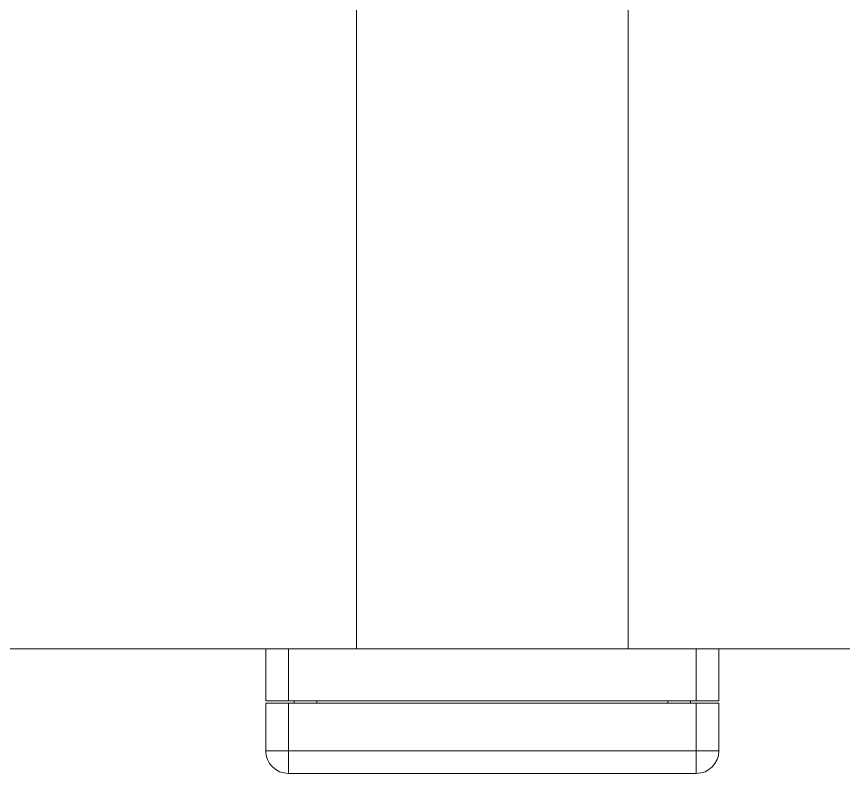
# Model space of a CAD drawing. Header units: millimetres. Extents: x 5622 to 8918, y 2044 to 6634.
# Drawn here: x 5737.42 to 5773.92, y 3658.33 to 3691.72 of the extents above; entities that cross this region are included whole.
import ezdxf

# ---------------------------------------------------------------- set-up
doc = ezdxf.new("R2010")
doc.units = ezdxf.units.MM
doc.layers.add('F_FERRAMENTA', color=253, linetype='Continuous', lineweight=5)
doc.layers.add('F_MULTI laminato CERA', color=124, linetype='Continuous', lineweight=5)

# ---------------------------------------------------------------- blocks, each defined once
blk = doc.blocks.new('PIEDINO_infilare_H.52_prospetto_fronte')
at = {"layer": 'F_FERRAMENTA'}
for p, q in [((-45530.753, 10865.219), (-45530.753, 10922.719)), ((-45518.753, 10865.219), (-45518.753, 10922.719)), ((-45534.753, 10865.219), (-45514.753, 10865.219)), ((-45534.753, 10862.919), (-45534.753, 10865.219)), ((-45533.753, 10862.919), (-45533.753, 10865.219)), ((-45515.753, 10862.919), (-45515.753, 10865.219)), ((-45514.753, 10862.919), (-45514.753, 10865.219)), ((-45534.753, 10862.919), (-45514.753, 10862.919)), ((-45534.753, 10862.819), (-45514.753, 10862.819)), ((-45534.753, 10860.719), (-45534.753, 10862.819)), ((-45533.753, 10860.719), (-45533.753, 10862.819)), ((-45533.503, 10862.819), (-45533.503, 10862.919)), ((-45532.503, 10862.819), (-45532.503, 10862.919)), ((-45517.003, 10862.819), (-45517.003, 10862.919)), ((-45516.003, 10862.819), (-45516.003, 10862.919)), ((-45515.753, 10860.719), (-45515.753, 10862.819)), ((-45514.753, 10860.719), (-45514.753, 10862.819)), ((-45534.753, 10860.719), (-45514.753, 10860.719)), ((-45533.753, 10859.719), (-45533.753, 10860.719)), ((-45515.753, 10859.719), (-45515.753, 10860.719)), ((-45533.753, 10859.719), (-45515.753, 10859.719))]:
    blk.add_line(p, q, dxfattribs=at)
for centre, start, end in [((-45533.753, 10860.719), 180, 270), ((-45515.753, 10860.719), 270, 0)]:
    blk.add_arc(centre, 1, start, end, dxfattribs=at)

msp = doc.modelspace()

# ---------------------------------------------------------------- linework, layer by layer
at = {"layer": 'F_MULTI laminato CERA'}
msp.add_lwpolyline([(6241.415, 3663.827), (5678.415, 3663.827), (5678.415, 5738.327), (6241.415, 5738.327)], close=True, dxfattribs=at)

# ---------------------------------------------------------------- block references
at = {"layer": 'F_FERRAMENTA', "xscale": -1}
msp.add_blockref('PIEDINO_infilare_H.52_prospetto_fronte', (-39766.338, -7201.392), dxfattribs=at)

doc.saveas('drawing.dxf')
